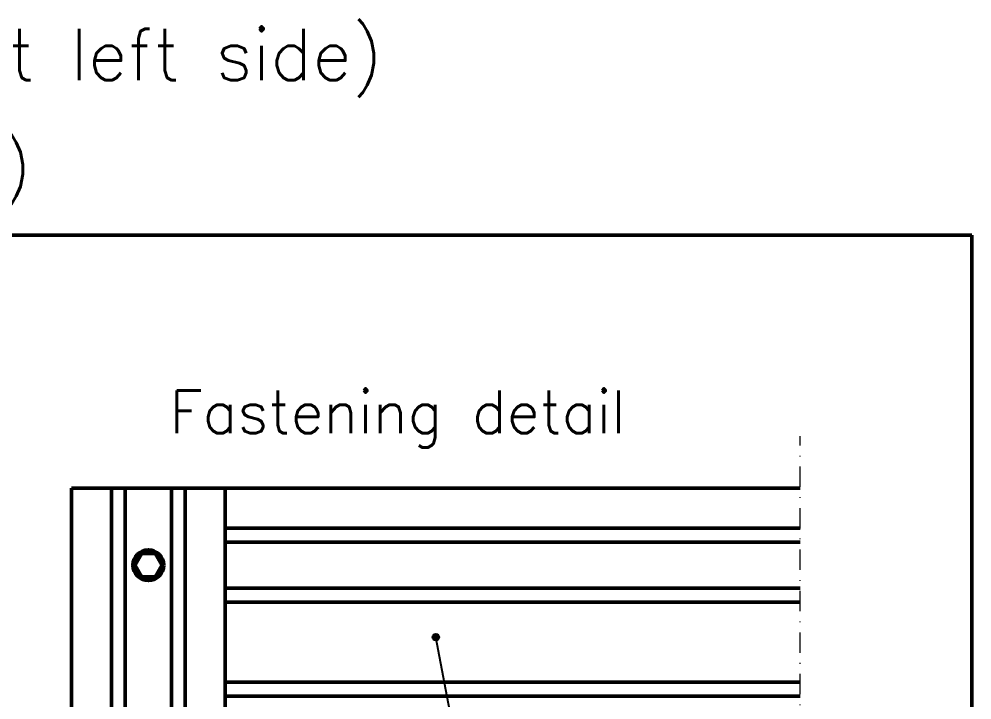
# Model space of a CAD drawing. Extents: x 21047 to 22882, y -7321 to -6014.
# Drawn here: x 21418.3 to 21552, y -6768 to -6672.5 of the extents above; entities that cross this region are included whole.
import ezdxf

# ---------------------------------------------------------------- set-up
doc = ezdxf.new("R2010")
doc.units = 0
doc.linetypes.add('DASHDOTTINY', pattern=[3.81, 1.905, -0.9525, 0, -0.9525])
doc.layers.add('Cotas', color=90, linetype='Continuous')
for name, color, linetype, lineweight in [('Encurtamento', 61, 'DASHDOTTINY', 13), ('Fixação e Transmissão', 5, 'Continuous', 50), ('Perfis e Cantoneiras', 2, 'Continuous', 50), ('Peças Usinadas', 120, 'Continuous', 50)]:
    doc.layers.add(name, color=color, linetype=linetype, lineweight=lineweight)
doc.styles.get("Standard").update_dxf_attribs({"font": 'romans.shx'})

msp = doc.modelspace()

# ---------------------------------------------------------------- hatches: boundary and pattern name
at = {"layer": 'Cotas'}
h = msp.add_hatch(color=256, dxfattribs=at)
h.dxf.hatch_style = 1
h.paths.add_polyline_path([(21477.252, -6759.163, 0.2411741), (21477.063, -6758.792, 0.6113775), (21476.34, -6759.163, 1), (21477.252, -6759.163)])

# ---------------------------------------------------------------- linework, layer by layer
msp.add_line((21484.963, -6802.136), (21476.796, -6759.163), dxfattribs=at)
msp.add_circle((21476.796, -6759.163), 0.456, dxfattribs=at)
at = {"layer": 'Encurtamento', "color": 4, "ltscale": 1.5}
msp.add_line((21527.932, -6784.614), (21527.932, -6730.989), dxfattribs=at)
at = {"layer": 'Fixação e Transmissão'}
for p, q in [((21435.534, -6747.449), (21434.599, -6749.069)), ((21437.405, -6747.449), (21438.34, -6749.069)), ((21435.534, -6750.689), (21434.599, -6749.069)), ((21437.405, -6750.689), (21438.34, -6749.069)), ((21435.534, -6750.689), (21435.534, -6750.689))]:
    msp.add_line(p, q, dxfattribs=at)
at = {"layer": 'Fixação e Transmissão', "ltscale": 0.1}
for p, q in [((21437.405, -6747.449), (21435.534, -6747.449)), ((21437.405, -6750.689), (21435.534, -6750.689))]:
    msp.add_line(p, q, dxfattribs=at)
at = {"layer": 'Fixação e Transmissão'}
msp.add_circle((21436.469, -6749.069), 1.871, dxfattribs=at)
at = {"layer": 'Perfis e Cantoneiras'}
for p, q in [((21425.669, -6738.269), (21447.269, -6738.269)), ((21425.669, -6886.189), (21425.669, -6738.269)), ((21431.285, -6886.189), (21431.285, -6738.269)), ((21433.229, -6886.189), (21433.229, -6738.269)), ((21439.709, -6780.327), (21439.709, -6738.269)), ((21441.653, -6780.6), (21441.653, -6738.269)), ((21447.269, -6738.269), (21527.932, -6738.269)), ((21447.269, -6784.749), (21447.269, -6738.269)), ((21447.269, -6743.885), (21527.932, -6743.885)), ((21447.269, -6745.829), (21527.932, -6745.829)), ((21447.269, -6752.309), (21527.932, -6752.309)), ((21447.269, -6754.253), (21527.932, -6754.253)), ((21447.269, -6765.485), (21527.932, -6765.485)), ((21447.269, -6767.429), (21527.932, -6767.429))]:
    msp.add_line(p, q, dxfattribs=at)
msp.add_circle((21436.469, -6749.069), 2.16, dxfattribs=at)
at = {"layer": 'Peças Usinadas'}
for p in [(21191.664, -6702.777), (21552.015, -6955.263)]:
    msp.add_line(p, (21552.015, -6702.777), dxfattribs=at)

# ---------------------------------------------------------------- texts
at = {"layer": 'Cotas', "color": 7}
for s, height, p in [('CPA (Corner pulley assembly - front left side)', 7.2, (21238.519, -6681.028)), ('Enlarged view (no scale)', 7.2, (21299.129, -6696.628)), ('Fastening detail', 6, (21439.443, -6730.562))]:
    msp.add_text(s, height=height, dxfattribs=at).set_placement(p)

doc.saveas('drawing.dxf')
